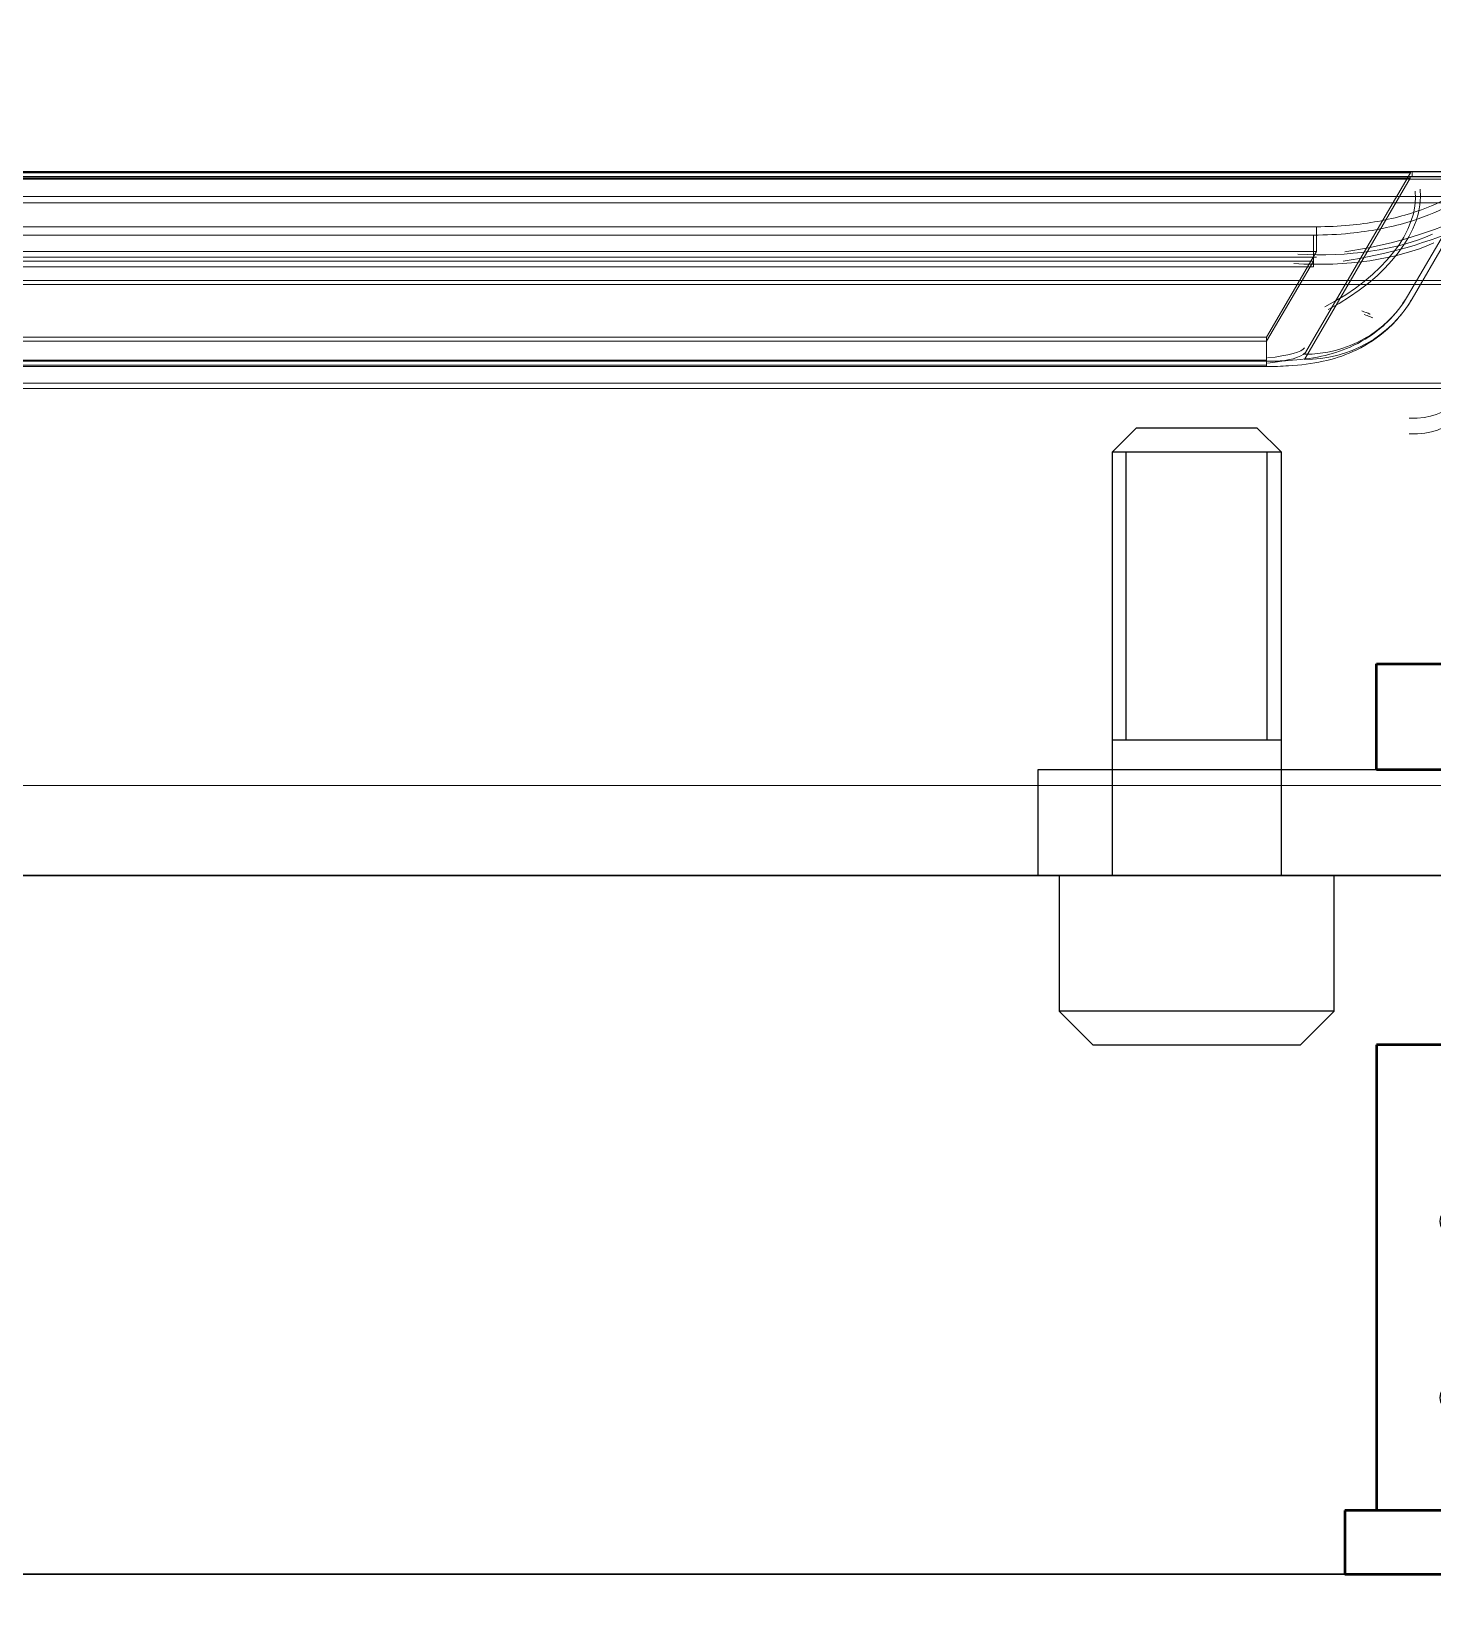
# Model space of a CAD drawing. Header units: millimetres. Extents: x 7017 to 8664, y 4331 to 5546.
# Drawn here: x 7796.6 to 7862.8, y 4549 to 4623.3 of the extents above; entities that cross this region are included whole.
import ezdxf

# ---------------------------------------------------------------- set-up
doc = ezdxf.new("R2010")
doc.units = ezdxf.units.MM
doc.linetypes.add('DASHED', pattern=[0])
doc.linetypes.add('DASHED2', pattern=[0])
for name, color, linetype in [('LB', 9, 'Continuous'), ('LP', 8, 'Continuous'), ('MATER', 5, 'Continuous'), ('msm_DashLine', 8, 'DASHED2'), ('PS', 13, 'Continuous'), ('PS2', 7, 'Continuous'), ('PS2_O', 7, 'Continuous'), ('PS_P', 2, 'Continuous')]:
    doc.layers.add(name, color=color, linetype=linetype)
doc.layers.add('msm_OutLine', color=7, linetype='Continuous', lineweight=50)

# ---------------------------------------------------------------- blocks, each defined once
blk = doc.blocks.new('A$C4C4A49080')
at = {"layer": 'msm_DashLine'}
for p, q in [((4.999981972345267, 25.00000256494604), (4.999981972345267, 17.16666907266699)), ((29.99998197234527, 17.16666907266699), (29.99998197234527, 25.00000256494604)), ((29.99998197234527, 17.16666923161301), (4.999981972345267, 17.16666923161301)), ((4.999981972345267, 17.16666923161301), (29.99998197234527, 17.16666923161301)), ((4.999981972345267, 16.16666931108557), (4.999981972345267, 8.833335818806518)), ((4.999981972345267, 16.16666923161301), (29.99998197234527, 16.16666923161301)), ((29.99998197234527, 16.16666923161301), (4.999981972345267, 16.16666923161301)), ((29.99998197234527, 8.833335818806518), (29.99998197234527, 16.16666931108557)), ((29.99998197234527, 8.833335898279984), (4.999981972345267, 8.833335898279984)), ((4.999981972345267, 8.833335898279984), (29.99998197234527, 8.833335898279984)), ((4.999981972345267, 7.833336057225097), (4.999981972345267, 2.564946044e-06)), ((4.999981972345267, 7.833335898279984), (29.99998197234527, 7.833335898279984)), ((29.99998197234527, 7.833335898279984), (4.999981972345267, 7.833335898279984)), ((29.99998197234527, 2.564946044e-06), (29.99998197234527, 7.833336057225097))]:
    blk.add_line(p, q, dxfattribs=at)
for centre, start, end in [((4.999981972345267, 16.66666923161301), 90, 270), ((29.99998197234527, 16.66666923161301), 270, 90), ((4.999981972345267, 8.333335898279984), 90, 270), ((29.99998197234527, 8.333335898279984), 270, 90)]:
    blk.add_arc(centre, 0.5, start, end, dxfattribs=at)
at = {"layer": 'msm_OutLine', "color": 100}
for p, q in [((-1.80276547326e-05, 25.00000256494604), (34.99998197234527, 25.00000256494604)), ((-1.80276547326e-05, 22.00000256494604), (-1.80276547326e-05, 25.00000256494604)), ((34.99998197234527, 25.00000256494604), (34.99998197234527, 22.00000256494604)), ((34.99998197234527, 22.00000256494604), (-1.80276547326e-05, 22.00000256494604)), ((1.499981972345267, 2.564946044e-06), (1.499981972345267, 22.00000256494604)), ((33.49998197234527, 22.00000256494604), (33.49998197234527, 2.564946044e-06)), ((16.98337701042692, 20.90000256494659), (17.01617223200446, 20.53925512746082)), ((17.22018895278597, 19.25585107944516), (17.47729906162931, 20.18505603420817)), ((17.86070887306778, 20.14220434941217), (17.62389693070872, 19.21751009830587)), ((16.00455431535011, 19.47010950346976), (16.00455431535011, 19.93471198086536)), ((18.65233736609298, 19.54228076210438), (18.65233736609298, 19.99335112848439)), ((18.99515084455197, 19.97530831385575), (18.99515084455197, 19.56483428043521)), ((18.13360644473505, 18.69426847329123), (18.10654222275116, 19.05963547004922)), ((17.19989078629806, 18.37069666079788), (17.76372874429217, 18.37069666079788)), ((17.71411100398836, 17.97826544203599), (17.24950852660186, 17.97826544203599)), ((16.00455431535011, 16.68820419415715), (16.00455431535011, 17.17987089352664)), ((16.3473677938091, 17.11221033856418), (16.3473677938091, 16.75586474912052)), ((18.66586947708493, 16.77841826742133), (18.66586947708493, 17.10318893124986)), ((18.99515084455197, 17.21595652284486), (18.99515084455197, 16.71977911980321)), ((17.18635867530611, 16.07474849584833), (17.18635867530611, 16.92276078469149)), ((17.18635867530611, 16.92276078469149), (17.5291721537651, 16.92276078469149)), ((17.5291721537651, 16.92276078469149), (17.5291721537651, 15.70036009174601)), ((17.5291721537651, 15.70036009174601), (16.45562468174467, 15.70036009174601)), ((16.64507423563191, 16.07474849584833), (17.18635867530611, 16.07474849584833)), ((18.13360644473869, 15.74546712837855), (18.03888166779507, 16.09279131050698)), ((16.05417205565391, 13.93507638825213), (16.05417205565391, 15.43332643484064)), ((16.05417205565391, 15.43332643484064), (18.94553310424817, 15.43332643484064)), ((17.3893403401853, 15.04991662340581), (16.3969855341129, 15.04991662340581)), ((16.3969855341129, 15.04991662340581), (16.3969855341129, 14.08272571647831)), ((17.3893403401853, 14.09174712380354), (17.3893403401853, 15.04991662340581)), ((18.60271962578918, 15.04991662340581), (17.73215381864429, 15.04991662340581)), ((17.73215381864429, 15.04991662340581), (17.73215381864429, 14.15500704269652)), ((18.60271962578918, 14.14598563536947), (18.60271962578918, 15.04991662340581)), ((18.94553310424817, 15.43332643484064), (18.94553310424817, 14.07611088708472)), ((16.05417205565391, 12.65015768634748), (16.05417205565391, 13.03356749779414)), ((16.05417205565391, 13.03356749779414), (18.94553310424817, 13.03356749779414)), ((17.41640456216919, 12.65015768634748), (16.05417205565391, 12.65015768634748)), ((17.41640456216919, 11.15260406990819), (17.41640456216919, 12.65015768634748)), ((18.94553310424817, 12.65015768634748), (17.75921804062818, 12.65015768634748)), ((17.75921804062818, 12.65015768634748), (17.75921804062818, 11.15260406990819)), ((18.94553310424817, 13.03356749779414), (18.94553310424817, 12.65015768634748)), ((16.05417205565391, 10.76919425849064), (16.05417205565391, 11.15260406990819)), ((16.05417205565391, 11.15260406990819), (17.41640456216919, 11.15260406990819)), ((17.75921804062818, 11.15260406990819), (18.94553310424817, 11.15260406990819)), ((18.94553310424817, 11.15260406990819), (18.94553310424817, 10.76919425849064)), ((18.94553310424817, 10.76919425849064), (16.05417205565391, 10.76919425849064)), ((16.05417205565391, 8.625707877377863), (16.05417205565391, 10.5427569345602)), ((18.08849940809523, 10.10972938281884), (18.12458503740709, 10.47509637960138)), ((16.95180208477905, 9.487252277195694), (16.3969855341129, 10.05109023518889)), ((16.3969855341129, 10.05109023518889), (16.3969855341129, 8.625707877377863)), ((16.55937086601625, 10.37586089899287), (17.38031893285734, 9.487252277192965)), ((18.95906521524012, 9.89309137978853), (18.95906521524012, 9.238650391730516)), ((16.3969855341129, 8.625707877377863), (16.05417205565391, 8.625707877377863)), ((16.80442647920427, 8.434002971659538), (16.83903449318314, 8.060236420707042)), ((17.37580822919335, 8.037682902388042), (17.42091526583317, 8.37147497352089)), ((17.42091526583317, 8.37147497352089), (18.90944747493631, 8.091811346354916)), ((16.00455431535011, 7.185159909899085), (16.00455431535011, 7.771551386214014)), ((18.5711447001413, 7.80763701552678), (17.79079296627606, 7.96551164376433)), ((18.5711447001413, 6.652896877554667), (18.5711447001413, 7.80763701552678)), ((18.90944747493631, 8.091811346354916), (18.90944747493631, 6.652896877554667)), ((16.78941675287933, 6.891964171743894), (17.20440148996204, 6.891964171743894)), ((17.30814767423362, 6.517575767635208), (16.77137393822341, 6.517575767635208)), ((17.21567824912199, 5.23434276054104), (17.21567824912199, 6.325933047232866)), ((17.21567824912199, 6.325933047232866), (17.57202383857293, 6.325933047232866)), ((17.57202383857293, 6.325933047232866), (17.57202383857293, 5.23434276054104)), ((18.90944747493631, 6.652896877554667), (18.5711447001413, 6.652896877554667)), ((17.57202383857293, 5.23434276054104), (17.21567824912199, 5.23434276054104)), ((16.05417205565391, 3.208134674689063), (16.05417205565391, 5.125183731871402)), ((16.95180208477905, 4.069679074506894), (16.3969855341129, 4.633517032500095)), ((16.3969855341129, 4.633517032500095), (16.3969855341129, 3.208134674689063)), ((16.55937086601625, 4.958287696304069), (17.38031893285734, 4.069679074504165)), ((18.08849940809523, 4.692156180130041), (18.12458503740709, 5.057523176912582)), ((18.95906521524012, 4.47551817709973), (18.95906521524012, 3.821077189041716)), ((16.3969855341129, 3.208134674689063), (16.05417205565391, 3.208134674689063)), ((16.80442647920427, 3.016429768970738), (16.83903449318314, 2.642663218018242)), ((16.00455431535011, 1.767586707210285), (16.00455431535011, 2.353978183525214)), ((17.37580822919335, 2.620109699699242), (17.42091526583317, 2.95390177083209)), ((17.42091526583317, 2.95390177083209), (18.90944747493631, 2.674238143667026)), ((18.5711447001413, 2.39006381283798), (17.79079296627606, 2.54793844107644)), ((18.5711447001413, 1.235323674865867), (18.5711447001413, 2.39006381283798)), ((18.90944747493631, 2.674238143667026), (18.90944747493631, 1.235323674865867)), ((17.30814767423362, 1.100002564946408), (16.77137393822341, 1.100002564946408)), ((16.78941675287933, 1.474390969055094), (17.20440148996204, 1.474390969055094)), ((18.90944747493631, 1.235323674865867), (18.5711447001413, 1.235323674865867)), ((33.49998197234527, 2.564946044e-06), (1.499981972345267, 2.564946044e-06))]:
    blk.add_line(p, q, dxfattribs=at)
for points in [[(16.00455431535011, 19.93471198086536), (16.0072020895168, 20.08021058553459), (16.03693085636405, 20.23410804920786), (16.10021901909568, 20.38221511758366), (16.19006871991951, 20.50968994383129), (16.39629934710683, 20.71604209287761), (16.52684962346029, 20.80763338614452), (16.67856172583561, 20.87097175464169), (16.8356994783062, 20.89937123406798), (16.98337701042692, 20.90000256494659)], [(17.01617223200446, 20.53925512745991), (16.9153207151503, 20.53807165450326), (16.80833988743689, 20.51802613634482), (16.70525504610123, 20.47449510645401), (16.61645328839222, 20.41199496888385), (16.47343472564171, 20.26891614151646), (16.41014029141297, 20.17846867524077), (16.36656418463463, 20.07329005950123), (16.34718300138775, 19.96356649873724), (16.34735425865074, 19.86073825200401), (16.34735726221334, 19.85983602139277), (16.3473617727941, 19.85893327472695), (16.3473677938091, 19.85803001858858)], [(17.47729906163295, 20.18505603420908), (17.4958564049557, 20.27160290055508), (17.52721956146343, 20.35706827460035), (17.57140808286931, 20.43706947926876), (17.62568930755151, 20.50767074913074), (17.76712388598389, 20.64910218467867), (17.86988144907082, 20.72100290812978), (17.9893374803396, 20.77045316745807), (18.11277965286354, 20.7922271080397), (18.34433793234348, 20.7922271080397), (18.46788094164731, 20.77037890372867), (18.58732295227674, 20.72085528158095), (18.69005328013736, 20.64891588217415), (18.85361417145759, 20.48521780097872), (18.92542648053495, 20.38258601799316), (18.97488495983634, 20.26322111180707), (18.99669498272124, 20.13976876077868), (18.99669498272124, 20.01434922581211), (18.99654367784387, 20.004652896474), (18.99623772877749, 19.99490953459826), (18.99577424033487, 19.98512573208609), (18.99515084455197, 19.97530831385575)], [(18.65233736609298, 19.9933511284853), (18.65260176346419, 19.99799941975834), (18.65279846798876, 20.00263245203769), (18.65292842756389, 20.0072476380974), (18.65299276831502, 20.01184247678702), (18.65299276831502, 20.07763694632195), (18.64145645189274, 20.14292584403665), (18.61528975293913, 20.20606054865129), (18.57728612969368, 20.26034484333741), (18.49076338598388, 20.34686758704538), (18.43646004226684, 20.38486620239928), (18.37333501264584, 20.41101409929524), (18.3080658545332, 20.42254228695583), (18.18570176306821, 20.42254228695583), (18.12044250768668, 20.41102819427215), (18.05729748951489, 20.38488606288502), (18.00297673078967, 20.34687751131787), (17.93384742500348, 20.27774820552986), (17.9098816268197, 20.24796879561291), (17.88920009271169, 20.21467716971711), (17.87271171835891, 20.17905134192461), (17.86070887306778, 20.14220434941217)], [(17.62389693070872, 19.21751009830678), (17.60173601294082, 19.13200752177727), (17.56784032926589, 19.04843104038446), (17.52248128109568, 18.97027831906507), (17.46817790938076, 18.90095605122951), (17.32125722993806, 18.7540467736635), (17.2111168883348, 18.67698087723784), (17.0830749280467, 18.62397456919825), (16.95075573137365, 18.60063356117462), (16.70254040439977, 18.60063356117462), (16.57011415935267, 18.62405341319391), (16.44208707606595, 18.67713760382503), (16.33197564919828, 18.75424456233941), (16.15664911998101, 18.92970697937653), (16.07966717481031, 19.03972363416051), (16.0266489794958, 19.16767623723899), (16.0032689619693, 19.30001068401907), (16.0032689619693, 19.43323622690787), (16.00339518620967, 19.4423995775096), (16.0036500946735, 19.4516028133412), (16.00403585949971, 19.46084111664368), (16.00455431535011, 19.47010950346976)], [(16.3473677938091, 19.85803001858858), (16.34204916450835, 19.82510473531238), (16.33811151094051, 19.79219753957477), (16.33553951753129, 19.75945545342256), (16.33428818982065, 19.72702731007212), (16.33428818982065, 19.6188006050852), (16.34139686865092, 19.54005522993884), (16.35660971055768, 19.46054331244341), (16.37984987236996, 19.38261656501618), (16.41051764510485, 19.30772417157004)], [(18.10654222275116, 19.05963547004922), (18.19018921336101, 19.06638957488394), (18.27640611314928, 19.08789720371988), (18.35746496375214, 19.12569234303919), (18.42924112313267, 19.17770969225239), (18.53477549757008, 19.28329674450924), (18.5781780800462, 19.33996250170912), (18.6133412690433, 19.40423843626377), (18.63803902665313, 19.4728943418877), (18.65233736609298, 19.54228076210438)], [(18.99515084455197, 19.56483428043521), (18.99243507661959, 19.43356507000954), (18.96533187074965, 19.29486874531995), (18.90811834044143, 19.16148825666733), (18.82708472091326, 19.0466400473133), (18.64419611089397, 18.86362398572237), (18.53110900206229, 18.78331513083958), (18.40016543493039, 18.72632039102064), (18.26352994438275, 18.69831067807809), (18.13360644473505, 18.69426847329123)], [(16.41051764510485, 19.30772417157004), (16.4204185600538, 19.25962258744676), (16.43753445229231, 19.21202432740392), (16.46191279255436, 19.16746332049297), (16.49200848493274, 19.12818273292396), (16.5698761550193, 19.05031506284104), (16.62610855522144, 19.010965267963), (16.69147830686052, 18.98388648363652), (16.75906915043379, 18.97194788170418), (16.88578871269783, 18.97194788170418), (16.95336993124511, 18.98387277714119), (17.01875912295145, 19.01094595968607), (17.07500845408867, 19.05030541680298), (17.14569316169582, 19.12099012441195), (17.16973963303462, 19.15065911785587), (17.19066888406087, 19.18375600140098), (17.20757945953301, 19.21915233071468), (17.22018895278597, 19.25585107944516)], [(16.00455431535011, 17.17987089352664), (16.02188353758538, 17.35851410176838), (16.07018027705635, 17.54149796369802), (16.15307297749314, 17.71476267069556), (16.26300404643189, 17.86519906722879), (16.51010175198826, 18.11234729891112), (16.66178786270029, 18.22305900382889), (16.83608670800095, 18.30595408264253), (17.02029510480133, 18.35396018541815), (17.19989078629806, 18.37069666079788)], [(17.24950852660186, 17.97826544203599), (17.11317918963323, 17.97303458019178), (16.97022210809155, 17.94281069771932), (16.83334159099832, 17.88250142717789), (16.715207752477, 17.79843610892294), (16.53019768175, 17.61339084063729), (16.45015312963369, 17.50301430829404), (16.3908956508858, 17.37597485849983), (16.35766814652015, 17.24205720912141), (16.3473677938091, 17.11221033856418)], [(18.66586947708493, 17.10318893124986), (18.65180649900503, 17.23352559989962), (18.61542257547262, 17.36650917864881), (18.55442839884563, 17.49220446874551), (18.47412034775698, 17.60156086011466), (18.33374115229526, 17.7419400555782), (18.27689758919951, 17.78955376456997), (18.21428694815404, 17.83246086647523), (18.08049333610688, 17.90587015198525), (17.93492820520987, 17.95229987412404), (17.86015995272101, 17.9681963843741), (17.78626478137448, 17.97656372937035), (17.71411100398836, 17.97826544203599)], [(17.76372874429217, 18.37069666079788), (17.95039475731028, 18.35856052218332), (18.14396583319467, 18.31298692336077), (18.32823112723418, 18.22859320508724), (18.48770221576342, 18.11370928618271), (18.73482751322808, 17.86653320312143), (18.8406232935813, 17.72385693596243), (18.92208249543546, 17.56061391375442), (18.97290301039902, 17.3872290513018), (18.99515084455197, 17.21595652284486)], [(16.45562468174467, 15.7003600917451), (16.37827282344369, 15.79523041003358), (16.30640240294815, 15.89718299393462), (16.2415244847034, 16.00526169646855), (16.18459174261443, 16.11837989560081), (16.0998772849307, 16.32274461528777), (16.06831855771816, 16.41261475230567), (16.04186208632746, 16.50395033370569), (16.02062779530752, 16.596041072361), (16.00455431535011, 16.68820419415715)], [(16.3473677938091, 16.75586474912052), (16.36627806627439, 16.60864623517409), (16.40635296545588, 16.45978877616562), (16.46878747211304, 16.31739462987389), (16.55074656898796, 16.18756569652032), (16.64507423563191, 16.07474849584833)], [(18.03888166779507, 16.09279131050698), (18.13151093713532, 16.10569192836192), (18.22499310026251, 16.13386759324021), (18.31202496064725, 16.17769473653971), (18.38988397557478, 16.2355875638259), (18.52604287030044, 16.3717999657265), (18.59032894324992, 16.46165443711106), (18.63682033839723, 16.56616601414225), (18.66075050975269, 16.67423264909758), (18.66586947708493, 16.77841826742315)], [(18.99515084455197, 16.71977911980321), (18.98892221062852, 16.57099866415319), (18.95550248014479, 16.41522158303724), (18.88954354413727, 16.26626112284703), (18.79785567886574, 16.13756499055762), (18.60770945519107, 15.94731713278179), (18.50390627033266, 15.86910061832987), (18.38563493008041, 15.80734919139377), (18.2595865242838, 15.76638450418341), (18.13360644473505, 15.74546712837764)], [(17.73215381864429, 14.15500704269652), (17.73908919420501, 14.0977193984636), (17.75568307321737, 14.0395325890413), (17.78274070492262, 13.98466941115021), (17.81812479119253, 13.93676223528291), (17.90434524223383, 13.85053166285525), (17.96307052654083, 13.80943560035121), (18.03133969801274, 13.7811675472276), (18.1018980820736, 13.76871629150082), (18.23422147234305, 13.76871629150082), (18.30481002781744, 13.78118976720179), (18.37307499282542, 13.80947976313837), (18.43179214443444, 13.85058740338536), (18.51672907899047, 13.93557261014394), (18.55110049239374, 13.98169278613932), (18.57753807356494, 14.03407881921885), (18.59482074214611, 14.09041707675806), (18.60271962578918, 14.14598563536947)], [(17.59232200506085, 13.80045170849007), (17.56898266739518, 13.72813184068764), (17.53683782806547, 13.65820517043085), (17.49629918456776, 13.5928085670057), (17.44931319964962, 13.53435512928718), (17.31421871989369, 13.39926960234698), (17.20829623841928, 13.32515403876914), (17.08515741618976, 13.27417610274279), (16.95790283587121, 13.2517274011625), (16.71919504474135, 13.2517274011625), (16.59184322132933, 13.2742477249285), (16.46871791818194, 13.32529640613484), (16.36282169566039, 13.39944927329725), (16.20926811924437, 13.5531163518217), (16.14697439453448, 13.63684109071528), (16.09918872421258, 13.73197012930359), (16.06812573515344, 13.83428674195693), (16.05417205565391, 13.93507638825213)], [(16.3969855341129, 14.08272571647831), (16.4053237280641, 14.01825292980902), (16.42442606259283, 13.95296485416566), (16.4550840643933, 13.8914823661753), (16.49492180053494, 13.83775284634248), (16.5924836628401, 13.74019098404005), (16.65930188845232, 13.69343164424663), (16.73698058832815, 13.66125120613833), (16.81730255938601, 13.64706224418933), (16.96789381884082, 13.64706224418933), (17.04820361313978, 13.66123385957508), (17.12590691427613, 13.69340721170374), (17.19274656357447, 13.74017877813731), (17.29157908719571, 13.83901130175946), (17.3324061678868, 13.89453039734872), (17.36338668989265, 13.9581860367698), (17.38200644636527, 14.02560737157455), (17.3893403401853, 14.09174712380354)], [(18.94553310424817, 14.07611088708381), (18.94133290962782, 13.97342640228817), (18.91835445627657, 13.86586635265212), (18.87287880970689, 13.76307002560134), (18.80959306703153, 13.67411392354188), (18.66224410381983, 13.52664449895838), (18.56713800661237, 13.46004632095628), (18.45656225879429, 13.41420250412193), (18.3421955483318, 13.39397960152201), (18.12783403931462, 13.39397960152201), (18.01355450779374, 13.41413830055899), (17.90296663176196, 13.45991869483805), (17.80783699569656, 13.52648343383407), (17.69889437674283, 13.63542751188288), (17.66751846249826, 13.67226337241846), (17.63882352211658, 13.71253726357463), (17.61363352796252, 13.75550981608012), (17.59232200506085, 13.80045170849007)], [(16.05417205565391, 10.5427569345602), (16.15784537572472, 10.53918307622644), (16.2655698698145, 10.52126377240802), (16.37110719269913, 10.48683814907054), (16.47077033380629, 10.43695571947865), (16.55937086601625, 10.37586089899287)], [(18.12458503740709, 10.47509637960138), (18.25970164970931, 10.47293381483541), (18.40272966211705, 10.44556412776001), (18.53887350446166, 10.38731048909995), (18.65896509965751, 10.30336947799879), (18.80519223916053, 10.15703803342876), (18.85320427177794, 10.09875720559103), (18.89582409217837, 10.03413380943766), (18.93126055177345, 9.965038331478354), (18.95906521524012, 9.89309137978853)], [(17.88551774321968, 9.054224725453423), (17.93238572840346, 9.030864094760545), (17.98220710819078, 9.012895433091217), (18.03379423346632, 9.00108353421183), (18.08508548755708, 8.995627606803282), (18.21856869044859, 8.995627606803282), (18.30828361759995, 9.011483926180517), (18.39503831183538, 9.047440763551094), (18.46965690707657, 9.099683219355029), (18.58849311432641, 9.218588521894162), (18.64067103607158, 9.293155695836504), (18.67659602269123, 9.379870413677963), (18.69243437881232, 9.469540964406406), (18.69243437881232, 9.637742716518005), (18.6765837393832, 9.727445786700628), (18.64063263764183, 9.814187860347374), (18.58841872790435, 9.88877150380813), (18.50445410808607, 9.972736123629147), (18.47732517174882, 9.996047374511363), (18.44778554062941, 10.01752014093654), (18.41630138905748, 10.03660480509461), (18.38335514796927, 10.05302635541557)], [(18.38335514796927, 10.05302635541557), (18.33650420763661, 10.07637849055664), (18.28669662462198, 10.09434526730092), (18.23511499616507, 10.1061617782243), (18.18381348765251, 10.11162347488789), (18.12535999128158, 10.11162347488789), (18.11621790345453, 10.11143892669588), (18.10701995127238, 10.11106448892224), (18.09777678295723, 10.11049574168374), (18.08849940809523, 10.10972938281884)], [(17.70057889299642, 8.75200757996845), (17.60907453101026, 8.81830826958867), (17.52084834166453, 8.88781977760027), (17.43619967020277, 8.960173895281514), (17.3553914084041, 9.034914631440188), (17.20949857109008, 9.180487111583716), (17.14192903141156, 9.252676291517673), (17.07624421921719, 9.327990450134166), (17.01277576998473, 9.40625096520489), (16.95180208477905, 9.487252277195694)], [(17.38031893285734, 9.487252277191146), (17.40458338786266, 9.457641677449828), (17.42944904786782, 9.428815803510588), (17.45485730640576, 9.400810378547249), (17.4807432394482, 9.373656103194662), (17.57278596816104, 9.281666025167397), (17.64399572198818, 9.218519034869132), (17.72029660422413, 9.159019929063106), (17.80104582418062, 9.104053113230293), (17.88551774321968, 9.054224725453423)], [(18.95906521524012, 9.238650391730516), (18.93488186817194, 9.15608184111079), (18.90005338389892, 9.075897266799984), (18.85496043291641, 9.000959704692832), (18.80199834362429, 8.934196655951382), (18.65403976085145, 8.786128738674961), (18.54038808221594, 8.706543601818339), (18.40827545026696, 8.651718638694547), (18.27155628380206, 8.62757845402848), (18.05444280790471, 8.62757845402848), (17.96139869237959, 8.639202067024598), (17.86876550097077, 8.664579050821885), (17.78063450695481, 8.703153997043955), (17.70057889299642, 8.75200757996845)], [(16.00455431535011, 7.771551386214014), (16.02298753857758, 7.867040012443795), (16.05601913018108, 7.961843477430193), (16.10385285380107, 8.050660910334955), (16.1634024447194, 8.128806973059), (16.31562175038925, 8.281148805307566), (16.42434511668034, 8.357398761345394), (16.5507153049366, 8.409987458370779), (16.68153010918832, 8.433597718758392), (16.80442647920427, 8.434002971659538)], [(16.83903449318314, 8.060236420707042), (16.75506147218039, 8.056089035265359), (16.66741034553706, 8.036692566903184), (16.58375348606205, 7.999303618492377), (16.51132358214454, 7.947476466883927), (16.39031089379569, 7.826463778535981), (16.33537079338203, 7.747986698418572), (16.29754176284769, 7.656715644840915), (16.28086280770003, 7.56232775927765), (16.28086280770003, 7.385340274989176), (16.29752859914879, 7.290987237883201), (16.33532964413826, 7.199745498273842), (16.39023117986653, 7.121286066639186), (16.50435130376354, 7.007098365917045), (16.56686462429207, 6.960622475234231), (16.6378970310252, 6.925083024387277), (16.71427694771046, 6.902112003935144), (16.78941675287933, 6.891964171743894)], [(17.20440148996204, 6.891964171743894), (17.27354233689402, 6.907192097968618), (17.3417266647848, 6.932554552877264), (17.40554354349661, 6.968032857118487), (17.46190174391813, 7.011465406748357), (17.5755910828484, 7.125147593734255), (17.63362747561405, 7.208070746530211), (17.67345165967345, 7.304527371811673), (17.69116501433018, 7.404155326855289), (17.69116501433018, 7.591042877856125), (17.67356575476515, 7.690712261592125), (17.63363209113595, 7.787120256200069), (17.57560002828541, 7.870041426187527), (17.48650409922993, 7.95913735524482), (17.46143611419757, 7.981183543216503), (17.43443868006943, 8.001851687376075), (17.40579006020562, 8.020762653166457), (17.37580822919335, 8.037682902388042)], [(17.79079296627606, 7.96551164376433), (17.86941376588948, 7.87144886322767), (17.93532173163476, 7.759927965283168), (17.979620255388, 7.636157531701429), (17.99947607855574, 7.509789909893698), (17.99947607855574, 7.255311284091476), (17.97402107734888, 7.11118023900417), (17.9162675204534, 6.97177256984196), (17.83234408444332, 6.851869781246023), (17.66967640376242, 6.689226857337417), (17.59054109713907, 6.627858846110939), (17.50126570485008, 6.577441317123885), (17.40546091822762, 6.54047225450995), (17.30814767422999, 6.517575767635208)], [(16.77137393822341, 6.517575767635208), (16.65301417183582, 6.533145977427012), (16.53327308243752, 6.568431093618528), (16.42162743428344, 6.624223946755592), (16.32200831022419, 6.697981040673767), (16.17659460120558, 6.84349879727506), (16.11759598924255, 6.91833966946524), (16.06796670761469, 7.002535832948524), (16.03004824690652, 7.092663578662723), (16.00455431535011, 7.185159909899994)], [(16.05417205565391, 5.125183731871402), (16.15784415864982, 5.121609915492627), (16.26557066227542, 5.1036908759379), (16.37110954310265, 5.069264441311134), (16.47077364864163, 5.01938023103412), (16.55937086601625, 4.958287696304069)], [(17.88551774321968, 3.636651522764623), (17.93238572840346, 3.613290892071745), (17.98220710819078, 3.595322230403326), (18.03379423346632, 3.58351033152303), (18.08508548755708, 3.578054404114482), (18.21856869044859, 3.578054404114482), (18.30828361759995, 3.593910723491717), (18.39503831183538, 3.629867560862294), (18.46965690707657, 3.682110016666229), (18.58849311432641, 3.801015319205362), (18.64067103607158, 3.875582493147704), (18.67659602269123, 3.962297210989163), (18.69243437881232, 4.051967761717606), (18.69243437881232, 4.220136914596878), (18.67659602269123, 4.309807465324411), (18.64067103607158, 4.396522183165871), (18.58849311432641, 4.471089357108212), (18.50455370411873, 4.555077572456867), (18.47740520797015, 4.57841614699646), (18.44784172999061, 4.599912920754832), (18.4163305682996, 4.619017058459576), (18.38335514795108, 4.635453152736773)], [(18.38335514795108, 4.635453152736773), (18.33650395340737, 4.658805414581366), (18.28669693564734, 4.676771835149339), (18.23511592816794, 4.688588314966182), (18.18381466549181, 4.694050272200002), (18.12535998562817, 4.694050272200002), (18.11621789535275, 4.69386572377789), (18.10701994355259, 4.693491285800519), (18.09777677806778, 4.69292253859112), (18.08849940809523, 4.692156180130041)], [(18.12458503740709, 5.057523176912582), (18.25970164970931, 5.055360612146615), (18.40272966211705, 5.027990925071208), (18.53887350446166, 4.969737286409327), (18.65896509965751, 4.885796275309986), (18.80519223916053, 4.739464830739962), (18.85320427177794, 4.681184002903137), (18.89582409217837, 4.616560606749772), (18.93126055177345, 4.547465128789554), (18.95906521524012, 4.47551817709973)], [(17.70057889299642, 3.334434377279649), (17.60907453101026, 3.40073506689987), (17.52084834166453, 3.470246574911471), (17.43619967020641, 3.542600692590895), (17.3553914084041, 3.617341428751388), (17.20949857109008, 3.762913908894916), (17.14192903141156, 3.835103088829783), (17.07624421926812, 3.910417247524492), (17.01277576998473, 3.98867776251609), (16.95180208477905, 4.069679074506894)], [(17.38031893285734, 4.069679074503256), (17.40451294276136, 4.040154440909646), (17.42930439157135, 4.011410325317229), (17.45463511586422, 3.983482150730197), (17.48044070637843, 3.956400364911133), (17.5724563737931, 3.864384697497371), (17.64373368499582, 3.801149872871065), (17.72011329118686, 3.741571360996204), (17.80095059773885, 3.686536082817838), (17.88551774321968, 3.636651522764623)], [(18.95906521524012, 3.821077189041716), (18.93488186817194, 3.73850863842199), (18.90005338389892, 3.658324064111184), (18.85496043291641, 3.583386502004032), (18.80199834362429, 3.516623453263492), (18.65403976085145, 3.368555535986161), (18.54038808221594, 3.288970399129539), (18.40827545026696, 3.234145436005747), (18.27155628380206, 3.21000525133968), (18.05444280790471, 3.21000525133968), (17.96139869237959, 3.221628864335798), (17.86876550097077, 3.247005848133085), (17.78063450695481, 3.285580794355155), (17.70057889299642, 3.334434377279649)], [(16.00455431535011, 2.353978183525214), (16.02298753857758, 2.449466809754995), (16.05601913018108, 2.544270274741393), (16.1038893733712, 2.633042753755944), (16.1634024447194, 2.711233770371109), (16.31562175038925, 2.863575602618766), (16.42434511668034, 2.939825558656594), (16.55071530493296, 2.992414255676522), (16.68153010918832, 3.016024516069592), (16.80442647920427, 3.016429768970738)], [(16.83903449318314, 2.642663218018242), (16.75506147218039, 2.638515832576559), (16.66741034553706, 2.619119364214384), (16.58375348606205, 2.581730415803577), (16.51132358214454, 2.529903264195127), (16.39031089379569, 2.408890575847181), (16.33537079338203, 2.330413495729772), (16.29754176284769, 2.239142442152115), (16.28086280770003, 2.14475455658885), (16.28086280770003, 1.967767072300376), (16.29752859914879, 1.873414035194401), (16.33532964413826, 1.782172295585042), (16.39023117986653, 1.703712863950386), (16.50435130376354, 1.589525163228245), (16.56686462429207, 1.543049272545431), (16.6378970310252, 1.507509821698477), (16.71427694771046, 1.484538801246345), (16.78941675287933, 1.474390969055094)], [(17.20440148996204, 1.474390969055094), (17.27354233689402, 1.489618895279818), (17.3417266647848, 1.514981350188464), (17.40554354349661, 1.550459654429687), (17.46190174391813, 1.593892204059557), (17.5755910828484, 1.707574391045455), (17.63362747561405, 1.790497543841411), (17.67345165967345, 1.886954169122873), (17.69116501433018, 1.986582124166489), (17.69116501433018, 2.173469675167325), (17.67356575476515, 2.273139058903325), (17.63363209113595, 2.369547053511269), (17.57560002828541, 2.452468223498727), (17.48650409922993, 2.54156415255602), (17.46143611419757, 2.563610340528612), (17.43443868006943, 2.584278484687275), (17.40579006020562, 2.603189450477657), (17.37580822919335, 2.620109699699242)], [(17.79079296627606, 2.54793844107644), (17.86941376588948, 2.45387566053887), (17.93532173163476, 2.342354762595278), (17.979620255388, 2.218584329012629), (17.99947607855574, 2.092216707205807), (17.99947607855574, 1.837751785478758), (17.97402624003007, 1.69363441879068), (17.91628366731311, 1.554238263089246), (17.83237537771129, 1.434342410773752), (17.66972022720802, 1.271687260269573), (17.59057727985419, 1.210305963899373), (17.50129142063088, 1.159877950343798), (17.40547396441616, 1.122902121413063), (17.30814767422999, 1.100002564946408)], [(16.77137393822341, 1.100002564946408), (16.65301417183582, 1.115572774738212), (16.53327308243752, 1.150857890929728), (16.42162743428344, 1.206650744064973), (16.32200831022419, 1.280407837984967), (16.17659460120558, 1.425925594586261), (16.11759598924255, 1.50076646677735), (16.06796670776748, 1.584962629597612), (16.03004824690652, 1.675090375973923), (16.00455431535011, 1.767586707211194)]]:
    blk.add_spline(points, degree=3, dxfattribs=at)
blk = doc.blocks.new('A$C214105550')
at = {"layer": 'msm_OutLine', "color": 100}
for p, q in [((7.5363204814e-06, 59.99999874459581), (32.00000753632048, 59.99999874459581)), ((7.5363204814e-06, 54.99999874459581), (7.5363204814e-06, 59.99999874459581)), ((32.00000753632048, 54.99999874459581), (7.5363204814e-06, 54.99999874459581))]:
    blk.add_line(p, q, dxfattribs=at)

msp = doc.modelspace()

# ---------------------------------------------------------------- linework, layer by layer
at = {"layer": 'LB'}
msp.add_lwpolyline([(7238.760156231423, 4583.436132670607), (7238.760156231423, 4550.436132670607), (8088.760156231423, 4550.436132670607), (8088.760156231423, 4583.436132670607)], close=True, dxfattribs=at)
at = {"layer": 'LP'}
msp.add_lwpolyline([(7138.760156231423, 4550.436132670607), (7138.760156231423, 4502.436132670607), (8188.760156231423, 4502.436132670607), (8188.760156231423, 4550.436132670607)], close=True, dxfattribs=at)
at = {"layer": 'MATER', "color": 155, "linetype": 'DASHED', "lineweight": 13}
for p, q in [((7912.30585396475, 4616.686132670607), (7309.66015623149, 4616.686132670607)), ((7912.305853964746, 4616.436132670607), (7309.66015623149, 4616.436132670607)), ((7309.66015623149, 4616.336132670606), (7912.30585396475, 4616.336132670606)), ((7912.30585396475, 4616.336132670607), (7704.24242682234, 4616.336132670607)), ((7915.077289070399, 4616.686132670607), (7710.37083556948, 4616.686132670607)), ((7915.006479825453, 4616.436132670607), (7710.441644814426, 4616.436132670607)), ((7764.746779963356, 4616.686132670607), (7861.727714271532, 4616.686132670607)), ((7764.746779963461, 4616.629200872745), (7861.72771427159, 4616.629200872745)), ((7764.749626324843, 4616.436132670607), (7861.724867910205, 4616.436132670607)), ((7856.718680334467, 4608.066062298858), (7861.72771427159, 4616.629200872744)), ((7861.727714271532, 4616.686132670607), (7861.727714271532, 4616.629200872745)), ((7915.077289070399, 4615.521003176665), (7710.37083556948, 4615.521003176665)), ((7710.441644814426, 4615.20968057172), (7915.006479825453, 4615.20968057172)), ((7857.293444887728, 4614.086753922727), (7857.293444887728, 4612.908835115851)), ((7857.150909323049, 4613.693829528702), (7857.150909323049, 4612.197557968061)), ((7863.339663978426, 4613.789877079635), (7861.595590002176, 4610.808314700697)), ((7863.410634988995, 4613.416070751538), (7861.811385003333, 4610.682090624149)), ((7857.293444887728, 4612.908835115844), (7769.18104934732, 4612.908835115844)), ((7769.18104934732, 4612.651868426371), (7857.293444887728, 4612.651868426371)), ((7854.932535699609, 4608.872768921843), (7857.293444887728, 4612.908835115844)), ((7769.323584912003, 4612.465506139991), (7857.150909323049, 4612.465506139991)), ((7857.150909323049, 4612.197557968061), (7769.323584912003, 4612.197557968061)), ((7854.932535699609, 4608.673110044331), (7857.150909323049, 4612.46550613999)), ((7712.667285669831, 4611.543434925807), (7912.780838970048, 4611.543434925807)), ((7912.780838970048, 4611.543434925808), (7712.667285669831, 4611.543434925808)), ((7912.780838970048, 4611.354757530751), (7712.667285669831, 4611.354757530751)), ((7764.271568227126, 4611.354757530751), (7862.202138373417, 4611.354757530751)), ((7771.541958535439, 4608.872768921843), (7854.932535699609, 4608.872768921842)), ((7854.932535699609, 4607.790049254057), (7854.932535699609, 4608.872768921842)), ((7771.541958535439, 4608.673110044331), (7854.932535699609, 4608.673110044331)), ((7854.932535699605, 4607.790044444068), (7854.932535699605, 4608.673110044339)), ((7854.932535699609, 4607.79004496522), (7771.541958535439, 4607.79004496522)), ((7854.932535699605, 4607.542482426651), (7854.932535699605, 4607.735054769269))]:
    msp.add_line(p, q, dxfattribs=at)
at = {"layer": 'MATER', "color": 30, "linetype": 'Continuous', "lineweight": 13}
for p, q in [((8014.280809221531, 4616.686132670607), (7313.280809220607, 4616.686132670607)), ((8014.280809221531, 4616.436132670607), (7313.280809220607, 4616.436132670607)), ((7863.410656056229, 4613.416106766789), (7861.811382034211, 4610.682085548317)), ((7771.541958535439, 4607.48505955361), (7854.932535699609, 4607.48505955361)), ((7854.932535699605, 4607.485059553618), (7854.932535699605, 4607.542477948043)), ((7910.656561621727, 4606.448949135207), (7714.791563018152, 4606.448949135207)), ((7714.791563018152, 4606.448949135207), (7910.656561621727, 4606.448949135207))]:
    msp.add_line(p, q, dxfattribs=at)
at = {"layer": 'MATER', "color": 155, "linetype": 'Continuous', "lineweight": 13}
for p, q in [((7861.724867910205, 4616.37676788993), (7764.749626324847, 4616.37676788993)), ((7856.718680334467, 4607.818495281673), (7861.724867910205, 4616.37676788993)), ((7861.724867910205, 4616.436132670607), (7861.724867910205, 4616.376767889929)), ((7863.410643137726, 4613.416084682107), (7861.81138415456, 4610.682089173139)), ((7862.202138373417, 4611.354757530751), (7912.780838970048, 4611.354757530751)), ((7854.932535699609, 4607.542477948035), (7771.541958535439, 4607.542477948035))]:
    msp.add_line(p, q, dxfattribs=at)
at = {"layer": 'MATER', "color": 30, "linetype": 'DASHED', "lineweight": 13}
for p, q in [((7861.808233113286, 4616.686132670607), (7861.808233113286, 4616.436132670607)), ((7857.293444887728, 4614.086817382068), (7769.18104934732, 4614.086817382068)), ((7857.150909323049, 4613.693829528702), (7769.323584912003, 4613.693829528702)), ((7863.339664704112, 4613.789878320224), (7861.595589589306, 4610.808313994882)), ((7771.541958535439, 4607.73505955361), (7854.932535699609, 4607.73505955361)), ((7854.932535699609, 4607.73505955361), (7854.932535699609, 4607.79004496522)), ((7714.791563018152, 4606.698949135207), (7910.656561621727, 4606.698949135207))]:
    msp.add_line(p, q, dxfattribs=at)
at = {"layer": 'MATER', "color": 92, "linetype": 'Continuous', "lineweight": 13}
msp.add_line((7900.555853964746, 4587.686132670607), (7296.660156231654, 4587.686132670607), dxfattribs=at)
at = {"layer": 'MATER', "color": 155, "linetype": 'DASHED', "lineweight": 13}
for centre, major_axis, ratio, start_param, end_param in [((7856.257090437721, 4621.941281951139), (14.70406290171954, 1.079914380484833), 0.6274747918673256, 4.828904594574515, 5.636636650013735), ((7854.105256911047, 4613.847587697796), (7.731744762425799, 2.501497492761139), 0.5750209667533678, 5.001713844477852, 6.15745318454333), ((7854.105256911022, 4613.847587697819), (7.955571386358463, 2.613030250944706), 0.5806303561188646, 5.003160684135474, 6.158900024198036), ((7856.077141355003, 4621.822329381792), (15.23489549743322, 1.11890045918929), 0.6274747918669336, 4.828904594573293, 5.242306117917222), ((7856.077141354952, 4617.218600942496), (-9.508900600763027, 0.9098924823260157), 0.5070854134303082, 1.63534234170355, 2.409402098863369), ((7856.257090437761, 4617.526230906816), (-9.212927600649833, 0.867836063141942), 0.5083468513533865, 1.635545986672627, 2.402273073454177), ((7856.718680334467, 4613.661076887247), (-4.876909254839997, 2.852762892365222), 0.9870027679590763, 2.094395102393242, 3.141592653589834), ((7851.292400860097, 4609.038901128581), (8.936190410621203, 0.5104101367735507), 0.1666863778078854, 0.2959448557124915, 0.4168369782139845), ((7851.167938292365, 4608.82612738694), (9.215446274356733, 0.526360453708618), 0.1666863784418205, 0.3462935634271638, 0.4200383227520419), ((7854.105256911029, 4608.252573109424), (2.625005866417805, 0.1499329778922967), 0.1666863795027054, 5.04251229395106, 6.198251634015001), ((7855.066220628178, 4610.836132670532), (-8.614649321618623, 5.063893599219128), 0.3267021502921095, 2.61307033290551, 3.660267884094279)]:
    msp.add_ellipse(centre, major_axis=major_axis, ratio=ratio, start_param=start_param, end_param=end_param, dxfattribs=at)
at = {"layer": 'MATER', "color": 30, "linetype": 'Continuous', "lineweight": 13}
msp.add_ellipse((7856.718680334521, 4613.661076887179), major_axis=(-5.092701699744421, 2.978991338930054), ratio=0.9870027679590767, start_param=2.094395102393111, end_param=3.141592653589754, dxfattribs=at)
at = {"layer": 'MATER', "color": 155, "linetype": 'Continuous', "lineweight": 13}
for centre, major_axis, ratio, start_param, end_param in [((7851.167938292365, 4608.82612738694), (9.215446274356733, 0.526360453708618), 0.1666863784418205, 0.2990321131336051, 0.3462932736622051), ((7851.292400860097, 4609.038901128581), (8.936190410621203, 0.5104101367735507), 0.1666863778078854, 0.2911473153064215, 0.2959448557124915), ((7854.105256911029, 4608.005006092238), (2.62500586641884, 0.149932977892197), 0.1666863795025708, 5.042512293951246, 6.198251634015111), ((7854.773744108621, 4610.33613267067), (-8.992408349683153, 5.278495992893145), 0.3267135108679226, 2.613684474204911, 3.660882025407717)]:
    msp.add_ellipse(centre, major_axis=major_axis, ratio=ratio, start_param=start_param, end_param=end_param, dxfattribs=at)
at = {"layer": 'MATER', "color": 30, "linetype": 'DASHED', "lineweight": 13}
for points, knots in [([(7864.317024681579, 4615.565278528898), (7864.07909170759, 4615.386491283124), (7863.34447304764, 4614.934301043704), (7861.532496711781, 4614.193945719701), (7859.25231949213, 4613.768122466869), (7857.739170359731, 4613.693838817978), (7857.150909323049, 4613.693829528702)], [0, 0, 0, 0, 0.1745301538336303, 0.4660613679074037, 0.7979678408020903, 1, 1, 1, 1]), ([(7864.206748730987, 4615.881956463109), (7863.967275565334, 4615.704455853969), (7863.235408348206, 4615.260545138442), (7861.444462865027, 4614.544763816189), (7859.254527198646, 4614.152108984503), (7857.821005148377, 4614.086756207069), (7857.293444887728, 4614.086817382068)], [0, 0, 0, 0, 0.1788789243282004, 0.4742832640089785, 0.8111429985183167, 1, 1, 1, 1]), ([(7854.932535699609, 4607.73505955361), (7855.281774638876, 4607.733219474029), (7856.190322540446, 4607.762535499405), (7857.476613577637, 4607.913008681479), (7858.929681212172, 4608.356295627408), (7860.433078792681, 4609.261701648086), (7861.221424625488, 4610.193617337783), (7861.595589589306, 4610.808313994879)], [0, 0, 0, 0, 0.1289063331430343, 0.3428662276003558, 0.533304938956606, 0.7402601036886934, 1, 1, 1, 1])]:
    msp.add_open_spline(points, degree=3, knots=knots, dxfattribs=at)
at = {"layer": 'MATER', "color": 30, "linetype": 'Continuous', "lineweight": 13}
msp.add_open_spline([(7854.932535699609, 4607.48505955361), (7855.286583458976, 4607.483138879355), (7856.223018396948, 4607.513454866858), (7857.550950686356, 4607.670322485076), (7859.068724087119, 4608.141399848064), (7860.617342217462, 4609.087309522449), (7861.429834720177, 4610.053556598782), (7861.811382034208, 4610.682085548313)], degree=3, knots=[0, 0, 0, 0, 0.1268119818837107, 0.3425247037178776, 0.5325291389980344, 0.7424352646724434, 1, 1, 1, 1], dxfattribs=at)
at = {"layer": 'PS'}
msp.add_lwpolyline([(7308.660156231392, 4649.686132670632), (8018.860156231403, 4649.686132670632), (8018.860156231403, 4616.686132670632), (7308.660156231392, 4616.686132670603)], close=True, dxfattribs=at)
at = {"layer": 'PS2', "linetype": 'Continuous'}
msp.add_lwpolyline([(7308.510156231339, 4616.436132670607), (7308.510156231339, 4583.436132670607), (8019.010156231507, 4583.436132670607), (8019.010156231507, 4616.436132670607)], close=True, dxfattribs=at)
at = {"layer": 'PS2_O'}
for p, q in [((7855.63331649869, 4603.436132670607), (7847.63331649869, 4603.436132670607)), ((7848.299983165358, 4589.836132670606), (7848.299983165358, 4603.436132670607)), ((7854.966649832022, 4589.836132670606), (7854.966649832022, 4603.436132670607)), ((7855.63331649869, 4589.836132670606), (7847.63331649869, 4589.836132670606)), ((7855.63331649869, 4583.436132670607), (7847.63331649869, 4583.436132670607)), ((7858.13331649869, 4577.036132670607), (7845.13331649869, 4577.036132670607))]:
    msp.add_line(p, q, dxfattribs=at)
msp.add_lwpolyline([(7856.533316498691, 4575.436132670607), (7858.13331649869, 4577.036132670607), (7858.13331649869, 4583.436132670607), (7855.63331649869, 4583.436132670607), (7855.63331649869, 4603.436132670607), (7854.490459355831, 4604.578989813464), (7848.776173641549, 4604.578989813464), (7847.63331649869, 4603.436132670607), (7847.63331649869, 4583.436132670607), (7845.13331649869, 4583.436132670607), (7845.13331649869, 4577.036132670607), (7846.733316498689, 4575.436132670607)], close=True, dxfattribs=at)
at = {"layer": 'PS_P'}
msp.add_lwpolyline([(7844.13331649869, 4583.436132670607), (7908.13331649869, 4583.436132670607), (7908.13331649869, 4588.436132670607), (7844.13331649869, 4588.436132670607)], close=True, dxfattribs=at)

# ---------------------------------------------------------------- block references
at = {"layer": 'LB'}
msp.add_blockref('A$C214105550', (7860.133308962369, 4533.436133926011), dxfattribs=at)
at = {"layer": 'PS2_O', "xscale": -1, "rotation": 180}
msp.add_blockref('A$C4C4A49080', (7858.633334526345, 4575.436135235553), dxfattribs=at)

doc.saveas('drawing.dxf')
